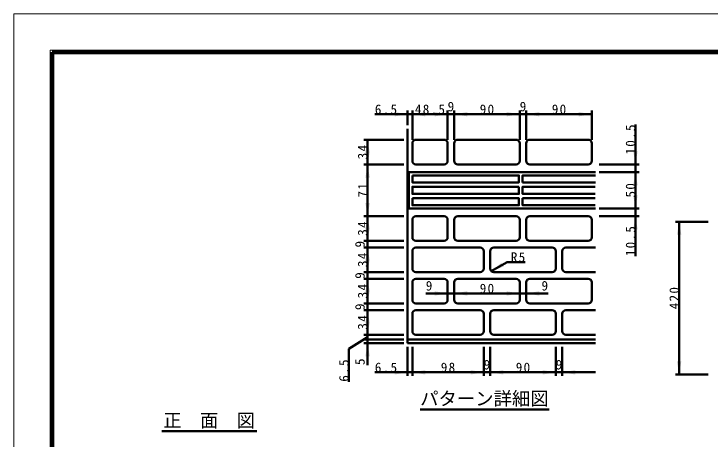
# Model space of a CAD drawing. Units: millimetres, scale not verified, with parts at other scales. Extents: x -2102 to 2102, y -1485 to 1485.
# Drawn here: x -2102 to -190, y 317 to 1485 of the extents above; entities that cross this region are included whole.
import ezdxf
from ezdxf.enums import TextEntityAlignment as Align

# ---------------------------------------------------------------- set-up
doc = ezdxf.new("R2010")
doc.units = ezdxf.units.MM
doc.header["$LTSCALE"] = 5
doc.layers.add('0-0_V-nasSTD', color=7, linetype='Continuous', lineweight=35)
doc.layers.add('0-1_0', color=7, linetype='Continuous', lineweight=50)
doc.styles.add('ＭＳ ゴシック', font='')
doc.styles.get('ＭＳ ゴシック').set_extended_font_data('MS Gothic')

msp = doc.modelspace()

# ---------------------------------------------------------------- linework, layer by layer
at = {"layer": '0-0_V-nasSTD', "lineweight": 100}
msp.add_line((-1997.5, 1380), (-1997.5, -1380), dxfattribs=at)
at = {"layer": '0-0_V-nasSTD', "lineweight": 18}
for points in [[(-2102.5, -1485), (-2102.5, 1485), (2102.5, 1485), (2102.5, -1485)], [(-2002.5, -1385), (-2002.5, 1385), (2002.5, 1385), (2002.5, -1385)]]:
    msp.add_lwpolyline(points, close=True, dxfattribs=at)
at = {"layer": '0-0_V-nasSTD', "lineweight": 100}
msp.add_lwpolyline([(1997.5, -1380), (1997.5, 1380), (-1997.5, 1380)], dxfattribs=at)
at = {"layer": '0-0_V-nasSTD'}
for points in [[(-1056.772, 1203.502), (-1056.772, 1215.502), (-1020.772, 1209.502)], [(-1007.772, 1209.502), (-971.772, 1203.502), (-971.772, 1215.502)], [(-946.772, 1203.502), (-946.772, 1215.502), (-910.772, 1209.502)], [(-892.772, 1209.502), (-856.772, 1203.502), (-856.772, 1215.502)], [(-748.772, 1203.502), (-748.772, 1215.502), (-712.772, 1209.502)], [(-694.772, 1209.502), (-658.772, 1203.502), (-658.772, 1215.502)], [(-550.772, 1203.502), (-550.772, 1215.502), (-514.772, 1209.502)], [(-1136.772, 1103.502), (-1130.772, 1139.502), (-1124.772, 1103.502)], [(-1136.772, 1107.502), (-1130.772, 1071.502), (-1124.772, 1107.502)], [(-400.772, 1107.502), (-394.772, 1071.502), (-388.772, 1107.502)], [(-1136.772, 1035.502), (-1130.772, 1071.502), (-1124.772, 1035.502)], [(-400.772, 1014.502), (-394.772, 1050.502), (-388.772, 1014.502)], [(-400.772, 986.502), (-394.772, 950.502), (-388.772, 986.502)], [(-1136.772, 965.502), (-1130.772, 929.502), (-1124.772, 965.502)], [(-1136.772, 893.502), (-1130.772, 929.502), (-1124.772, 893.502)], [(-400.772, 893.502), (-394.772, 929.502), (-388.772, 893.502)], [(-280.686, 878.351), (-274.686, 914.351), (-268.686, 878.351)], [(-1136.772, 897.502), (-1130.772, 861.502), (-1124.772, 897.502)], [(-1136.772, 807.502), (-1130.772, 843.502), (-1124.772, 807.502)], [(-1136.772, 811.502), (-1130.772, 775.502), (-1124.772, 811.502)], [(-790.843, 778.431), (-762.666, 801.627), (-756.666, 791.235)], [(-1136.772, 721.502), (-1130.772, 757.502), (-1124.772, 721.502)], [(-1136.772, 725.502), (-1130.772, 689.502), (-1124.772, 725.502)], [(-946.772, 711.244), (-946.772, 723.244), (-910.772, 717.244)], [(-892.772, 717.244), (-856.772, 711.244), (-856.772, 723.244)], [(-748.772, 711.244), (-748.772, 723.244), (-712.772, 717.244)], [(-694.772, 717.244), (-658.772, 711.244), (-658.772, 723.244)], [(-1136.772, 635.502), (-1130.772, 671.502), (-1124.772, 635.502)], [(-1136.772, 639.502), (-1130.772, 603.502), (-1124.772, 639.502)], [(-1136.772, 544.502), (-1130.772, 580.502), (-1124.772, 544.502)], [(-280.686, 530.351), (-274.686, 494.351), (-268.686, 530.351)], [(-1056.772, 494.502), (-1056.772, 506.502), (-1020.772, 500.502)], [(-1007.772, 500.502), (-971.772, 494.502), (-971.772, 506.502)], [(-847.772, 494.502), (-847.772, 506.502), (-811.772, 500.502)], [(-793.772, 500.502), (-757.772, 494.502), (-757.772, 506.502)], [(-649.772, 494.502), (-649.772, 506.502), (-613.772, 500.502)], [(-595.772, 500.502), (-559.772, 494.502), (-559.772, 506.502)]]:
    msp.add_solid(points, dxfattribs=at)
at = {"layer": '0-1_0'}
for p, q in [((-1110.772, 1209.502), (-1020.772, 1209.502)), ((-1020.772, 1179.502), (-1020.772, 1219.502)), ((-1020.772, 1209.502), (-1007.772, 1209.502)), ((-1007.772, 1139.502), (-1007.772, 1219.502)), ((-1007.772, 1209.502), (-910.772, 1209.502)), ((-910.772, 1139.502), (-910.772, 1219.502)), ((-910.772, 1209.502), (-892.772, 1209.502)), ((-892.772, 1139.502), (-892.772, 1219.502)), ((-892.772, 1209.502), (-712.772, 1209.502)), ((-712.772, 1139.502), (-712.772, 1219.502)), ((-712.772, 1209.502), (-694.772, 1209.502)), ((-694.772, 1139.502), (-694.772, 1219.502)), ((-694.772, 1209.502), (-514.772, 1209.502)), ((-514.772, 1139.502), (-514.772, 1219.502)), ((-1020.772, 580.502), (-1020.772, 1169.502)), ((-394.772, 1181.502), (-394.772, 1071.502)), ((-1030.772, 1139.502), (-1140.772, 1139.502)), ((-1130.772, 1071.502), (-1130.772, 1139.502)), ((-1007.772, 1081.502), (-1007.772, 1129.502)), ((-997.772, 1139.502), (-920.772, 1139.502)), ((-910.772, 1129.502), (-910.772, 1081.502)), ((-892.772, 1081.502), (-892.772, 1129.502)), ((-882.772, 1139.502), (-722.772, 1139.502)), ((-712.772, 1129.502), (-712.772, 1081.502)), ((-694.772, 1081.502), (-694.772, 1129.502)), ((-524.772, 1139.502), (-684.772, 1139.502)), ((-514.772, 1081.502), (-514.772, 1129.502)), ((-1030.772, 1071.502), (-1140.772, 1071.502)), ((-1130.772, 929.502), (-1130.772, 1071.502)), ((-920.772, 1071.502), (-997.772, 1071.502)), ((-882.772, 1071.502), (-722.772, 1071.502)), ((-684.772, 1071.502), (-524.772, 1071.502)), ((-494.772, 1071.502), (-384.772, 1071.502)), ((-394.772, 1071.502), (-394.772, 1050.502)), ((-1020.772, 1050.502), (-1017.772, 1050.502)), ((-504.772, 1050.502), (-1017.772, 1050.502)), ((-1017.772, 1050.502), (-1017.772, 950.502)), ((-494.772, 1050.502), (-384.772, 1050.502)), ((-394.772, 950.502), (-394.772, 1050.502)), ((-504.772, 1022.302), (-704.772, 1022.302)), ((-505.439, 978.702), (-704.772, 978.702)), ((-1017.772, 950.502), (-1020.772, 950.502)), ((-504.772, 950.502), (-1017.772, 950.502)), ((-494.772, 950.502), (-384.772, 950.502)), ((-394.772, 929.502), (-394.772, 950.502)), ((-1030.772, 929.502), (-1140.772, 929.502)), ((-1130.772, 861.502), (-1130.772, 929.502)), ((-1007.772, 919.502), (-1007.772, 871.502)), ((-920.772, 929.502), (-997.772, 929.502)), ((-910.772, 871.502), (-910.772, 919.502)), ((-892.772, 919.502), (-892.772, 871.502)), ((-882.772, 929.502), (-722.772, 929.502)), ((-712.772, 871.502), (-712.772, 919.502)), ((-694.772, 919.502), (-694.772, 871.502)), ((-684.772, 929.502), (-524.772, 929.502)), ((-514.772, 919.502), (-514.772, 871.502)), ((-494.772, 929.502), (-384.772, 929.502)), ((-394.772, 819.502), (-394.772, 929.502)), ((-194.686, 914.351), (-284.686, 914.351)), ((-274.686, 494.351), (-274.686, 914.351)), ((-1030.772, 861.502), (-1140.772, 861.502)), ((-1130.772, 843.502), (-1130.772, 861.502)), ((-997.772, 861.502), (-920.772, 861.502)), ((-882.772, 861.502), (-722.772, 861.502)), ((-524.772, 861.502), (-684.772, 861.502)), ((-1030.772, 843.502), (-1140.772, 843.502)), ((-1130.772, 775.502), (-1130.772, 843.502)), ((-997.772, 843.502), (-821.772, 843.502)), ((-623.772, 843.502), (-783.772, 843.502)), ((-585.772, 843.502), (-504.772, 843.502)), ((-1007.772, 785.502), (-1007.772, 833.502)), ((-811.772, 785.502), (-811.772, 833.502)), ((-793.772, 785.502), (-793.772, 833.502)), ((-613.772, 785.502), (-613.772, 833.502)), ((-595.772, 785.502), (-595.772, 833.502)), ((-747.542, 803.431), (-790.843, 778.431)), ((-697.542, 803.431), (-747.542, 803.431)), ((-1030.772, 775.502), (-1140.772, 775.502)), ((-1130.772, 757.502), (-1130.772, 775.502)), ((-997.772, 775.502), (-821.772, 775.502)), ((-783.772, 775.502), (-623.772, 775.502)), ((-585.772, 775.502), (-504.772, 775.502)), ((-1030.772, 757.502), (-1140.772, 757.502)), ((-1130.772, 689.502), (-1130.772, 757.502)), ((-1007.772, 747.502), (-1007.772, 699.502)), ((-920.772, 757.502), (-997.772, 757.502)), ((-910.772, 699.502), (-910.772, 747.502)), ((-892.772, 747.502), (-892.772, 699.502)), ((-882.772, 757.502), (-722.772, 757.502)), ((-712.772, 699.502), (-712.772, 747.502)), ((-694.772, 747.502), (-694.772, 699.502)), ((-684.772, 757.502), (-524.772, 757.502)), ((-514.772, 747.502), (-514.772, 699.502)), ((-970.772, 717.244), (-910.772, 717.244)), ((-910.772, 717.244), (-892.772, 717.244)), ((-892.772, 717.244), (-712.772, 717.244)), ((-712.772, 717.244), (-694.772, 717.244)), ((-634.772, 717.244), (-694.772, 717.244)), ((-1030.772, 689.502), (-1140.772, 689.502)), ((-1130.772, 671.502), (-1130.772, 689.502)), ((-997.772, 689.502), (-920.772, 689.502)), ((-882.772, 689.502), (-722.772, 689.502)), ((-524.772, 689.502), (-684.772, 689.502)), ((-1030.772, 671.502), (-1140.772, 671.502)), ((-997.772, 671.502), (-821.772, 671.502)), ((-623.772, 671.502), (-783.772, 671.502)), ((-585.772, 671.502), (-504.772, 671.502)), ((-1007.772, 613.502), (-1007.772, 661.502)), ((-811.772, 613.502), (-811.772, 661.502)), ((-793.772, 613.502), (-793.772, 661.502)), ((-613.772, 613.502), (-613.772, 661.502)), ((-595.772, 613.502), (-595.772, 661.502)), ((-1182.308, 564.786), (-1130.772, 597.002)), ((-1030.772, 603.502), (-1140.772, 603.502)), ((-997.772, 603.502), (-821.772, 603.502)), ((-783.772, 603.502), (-623.772, 603.502)), ((-585.772, 603.502), (-504.772, 603.502)), ((-1030.772, 590.502), (-1140.772, 590.502)), ((-1030.772, 580.502), (-1140.772, 580.502)), ((-1130.772, 580.502), (-1130.772, 590.502)), ((-1130.772, 520.502), (-1130.772, 580.502)), ((-504.772, 590.502), (-1020.772, 590.502)), ((-1020.772, 580.502), (-504.772, 580.502)), ((-1182.308, 474.786), (-1182.308, 564.786)), ((-1020.772, 570.502), (-1020.772, 490.502)), ((-1007.772, 570.502), (-1007.772, 490.502)), ((-811.772, 570.502), (-811.772, 490.502)), ((-793.772, 570.502), (-793.772, 490.502)), ((-613.772, 570.502), (-613.772, 490.502)), ((-595.772, 570.502), (-595.772, 490.502)), ((-1110.772, 500.502), (-1020.772, 500.502)), ((-1020.772, 500.502), (-1007.772, 500.502)), ((-1007.772, 500.502), (-811.772, 500.502)), ((-811.772, 500.502), (-793.772, 500.502)), ((-793.772, 500.502), (-613.772, 500.502)), ((-613.772, 500.502), (-595.772, 500.502)), ((-595.772, 500.502), (-504.772, 500.502)), ((-194.686, 494.351), (-284.686, 494.351)), ((-986.227, 398.739), (-632.217, 398.739)), ((-1696.042, 338.89), (-1435.236, 338.89))]:
    msp.add_line(p, q, dxfattribs=at)
for points in [[(-1007.772, 1041.502), (-1007.772, 1022.302), (-714.772, 1022.302), (-714.772, 1041.502)], [(-714.772, 1010.302), (-714.772, 990.702), (-1007.772, 990.702), (-1007.772, 1010.302)], [(-1007.772, 978.702), (-1007.772, 959.502), (-714.772, 959.502), (-714.772, 978.702)]]:
    msp.add_lwpolyline(points, close=True, dxfattribs=at)
for points in [[(-704.772, 1022.302), (-704.772, 1041.502), (-504.772, 1041.502)], [(-505.439, 1010.302), (-704.772, 1010.302), (-704.772, 990.702), (-505.439, 990.702)], [(-704.772, 978.702), (-704.772, 959.502), (-505.439, 959.502)], [(-1130.772, 590.502), (-1130.772, 603.502), (-1130.772, 671.502)]]:
    msp.add_lwpolyline(points, dxfattribs=at)
for centre, start, end in [((-997.772, 1129.502), 90, 180), ((-920.772, 1129.502), 0, 90), ((-882.772, 1129.502), 90, 180), ((-722.772, 1129.502), 0, 90), ((-684.772, 1129.502), 90, 180), ((-524.772, 1129.502), 0, 90), ((-997.772, 1081.502), 180, 270), ((-920.772, 1081.502), 270, 0), ((-882.772, 1081.502), 180, 270), ((-722.772, 1081.502), 270, 0), ((-684.772, 1081.502), 180, 270), ((-524.772, 1081.502), 270, 0), ((-997.772, 919.502), 90, 180), ((-920.772, 919.502), 0, 90), ((-882.772, 919.502), 90, 180), ((-722.772, 919.502), 0, 90), ((-684.772, 919.502), 90, 180), ((-524.772, 919.502), 0, 90), ((-997.772, 871.502), 180, 270), ((-920.772, 871.502), 270, 0), ((-882.772, 871.502), 180, 270), ((-722.772, 871.502), 270, 0), ((-684.772, 871.502), 180, 270), ((-524.772, 871.502), 270, 0), ((-997.772, 833.502), 90, 180), ((-821.772, 833.502), 0, 90), ((-783.772, 833.502), 90, 180), ((-623.772, 833.502), 0, 90), ((-585.772, 833.502), 90, 180), ((-997.772, 785.502), 180, 270), ((-821.772, 785.502), 270, 0), ((-783.772, 785.502), 180, 270), ((-623.772, 785.502), 270, 0), ((-585.772, 785.502), 180, 270), ((-997.772, 747.502), 90, 180), ((-920.772, 747.502), 0, 90), ((-882.772, 747.502), 90, 180), ((-722.772, 747.502), 0, 90), ((-684.772, 747.502), 90, 180), ((-524.772, 747.502), 0, 90), ((-997.772, 699.502), 180, 270), ((-920.772, 699.502), 270, 0), ((-882.772, 699.502), 180, 270), ((-722.772, 699.502), 270, 0), ((-684.772, 699.502), 180, 270), ((-524.772, 699.502), 270, 0), ((-997.772, 661.502), 90, 180), ((-821.772, 661.502), 0, 90), ((-783.772, 661.502), 90, 180), ((-623.772, 661.502), 0, 90), ((-585.772, 661.502), 90, 180), ((-997.772, 613.502), 180, 270), ((-821.772, 613.502), 270, 0), ((-783.772, 613.502), 180, 270), ((-623.772, 613.502), 270, 0), ((-585.772, 613.502), 180, 270)]:
    msp.add_arc(centre, 10, start, end, dxfattribs=at)

# ---------------------------------------------------------------- texts
at = {"layer": '0-0_V-nasSTD', "style": 'ＭＳ ゴシック'}
for s, height, p in [('9', 26.39, (-910.772, 1209.502)), ('9', 26.39, (-712.772, 1209.502)), ('9', 26.39, (-970.772, 717.244)), ('9', 26.39, (-652.772, 717.244)), ('9', 26.39, (-811.772, 500.502)), ('9', 26.39, (-613.772, 500.502)), ('パターン詳細図', 36.95, (-986.227, 398.739)), ('正\u3000面\u3000図', 36.95, (-1692.042, 338.89))]:
    msp.add_text(s, height=height, dxfattribs=at).set_placement(p, align=Align.BOTTOM_LEFT)
for s, p in [('9', (-1130.772, 843.502)), ('9', (-1130.772, 757.502)), ('9', (-1130.772, 671.502)), ('5', (-1130.772, 520.502))]:
    msp.add_text(s, height=26.39, rotation=90, dxfattribs=at).set_placement(p, align=Align.BOTTOM_LEFT)
at = {"layer": '0-0_V-nasSTD', "char_height": 26.39, "attachment_point": 7, "style": 'ＭＳ ゴシック'}
for s, insert in [('\\T1.2;6.5', (-1110.772, 1209.502)), ('\\T1.2;48.5', (-1000.672, 1209.502)), ('\\T1.2;90', (-822.572, 1209.502)), ('\\T1.2;90', (-624.572, 1209.502)), ('\\T1.2;R5', (-737.142, 803.431)), ('\\T1.2;90', (-822.572, 717.244)), ('\\T1.2;6.5', (-1110.772, 500.502)), ('\\T1.2;98', (-929.572, 500.502)), ('\\T1.2;90', (-723.572, 500.502))]:
    msp.add_mtext(s, dxfattribs=dict(at, insert=insert))
at = {"layer": '0-0_V-nasSTD', "char_height": 26.39, "attachment_point": 7, "rotation": 90, "style": 'ＭＳ ゴシック'}
for s, insert in [('\\T1.2;10.5', (-394.772, 1098.702)), ('\\T1.2;34', (-1130.772, 1085.702)), ('\\T1.2;71', (-1130.772, 980.702)), ('\\T1.2;50', (-394.772, 980.702)), ('\\T1.2;34', (-1130.772, 875.702)), ('\\T1.2;10.5', (-394.772, 819.502)), ('\\T1.2;34', (-1130.772, 789.702)), ('\\T1.2;34', (-1130.772, 703.702)), ('\\T1.2;420', (-274.686, 673.751)), ('\\T1.2;34', (-1130.772, 617.702)), ('\\T1.2;6.5', (-1182.308, 474.786))]:
    msp.add_mtext(s, dxfattribs=dict(at, insert=insert))

doc.saveas('drawing.dxf')
